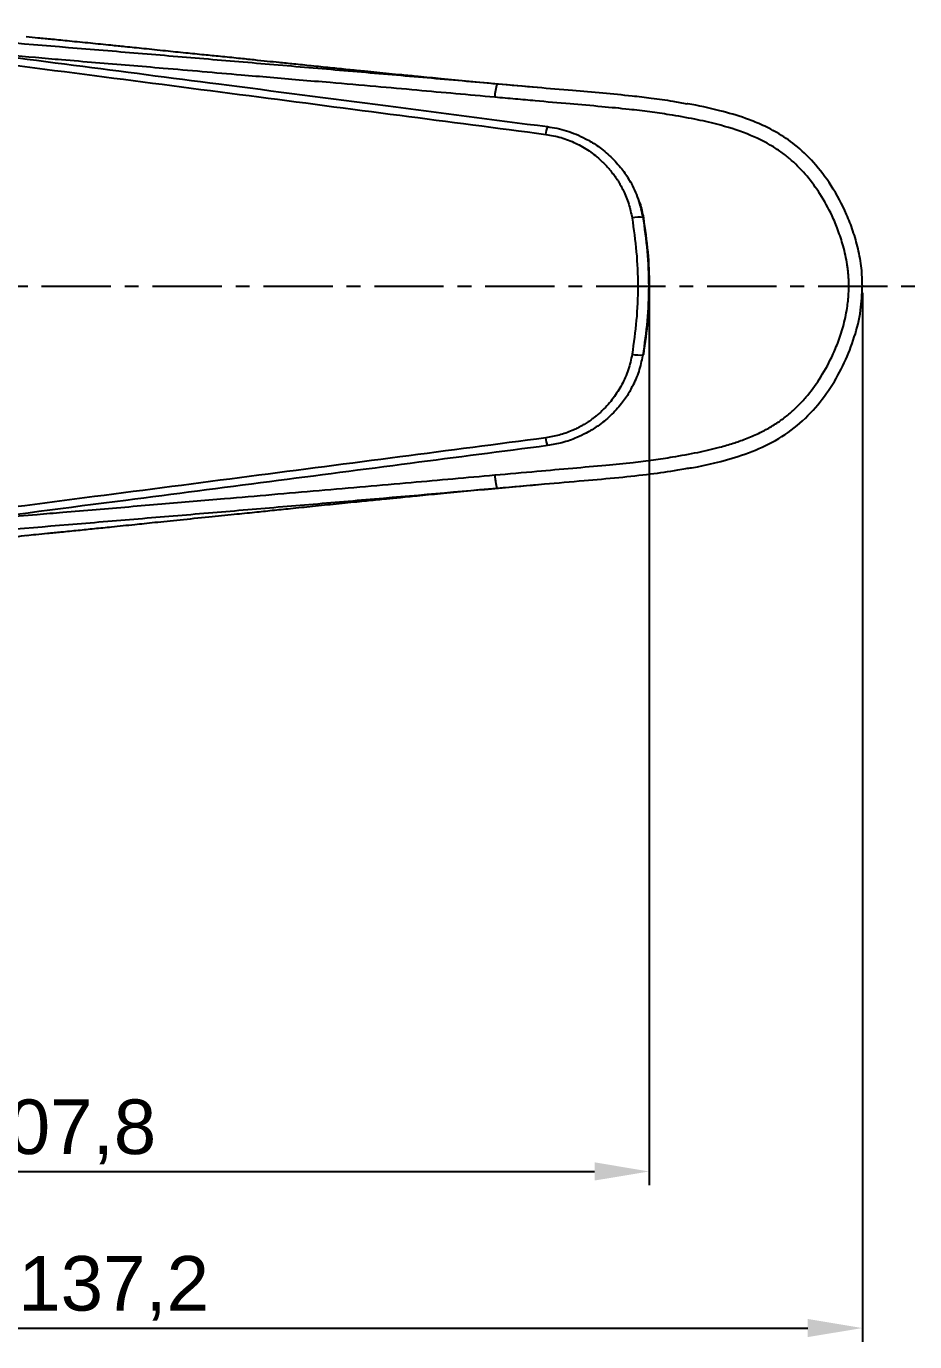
# Model space of a CAD drawing. Header units: millimetres. Extents: x 1243 to 1837, y -609 to -189.
# Drawn here: x 1437.9 to 1519.3, y -379.6 to -259.2 of the extents above; entities that cross this region are included whole.
import ezdxf

# ---------------------------------------------------------------- set-up
doc = ezdxf.new("R2010")
doc.units = ezdxf.units.MM
doc.header["$LTSCALE"] = 0.1
doc.linetypes.add('CENTERX2', pattern=[101.6, 63.5, -12.7, 12.7, -12.7])
doc.layers.get('0').update_dxf_attribs({"lineweight": 13})
doc.layers.add('CENTER', color=1, linetype='CENTERX2')
doc.layers.add('DIM', color=3, linetype='Continuous', lineweight=9)
doc.styles.get("Standard").update_dxf_attribs({"font": 'arial.ttf'})
doc.dimstyles.new('ISO-25', dxfattribs={"dimtxt": 2.5, "dimasz": 2.5, "dimexe": 1.25, "dimexo": 0.625, "dimtad": 1, "dimdec": 1, "dimtxsty": 'Standard', "dimcen": 2.5, "dimadec": 0, "dimazin": 0, "dimtfac": 1, "dimtdec": 1, "dimtmove": 0, "dimatfit": 3, "dimfxl": 0, "dimarcsym": 0})

# ---------------------------------------------------------------- blocks, each defined once
blk = doc.blocks.new('*D51')
at = {"layer": 'Defpoints', "color": 0}
for p in [(1387.17, -282.95), (1494.95, -282.95), (1494.95, -364.04)]:
    blk.add_point(p, dxfattribs=at)
at = {"layer": 'DIM', "color": 3, "linetype": 'ByBlock', "lineweight": -2}
for p, q in [((1387.17, -283.57), (1387.17, -365.29)), ((1494.95, -283.57), (1494.95, -365.29)), ((1392.17, -364.04), (1489.95, -364.04))]:
    blk.add_line(p, q, dxfattribs=at)
at = {"layer": 'DIM', "color": 3}
for points in [[(1392.17, -363.2), (1392.17, -364.87), (1387.17, -364.04)], [(1489.95, -363.2), (1489.95, -364.87), (1494.95, -364.04)]]:
    blk.add_solid(points, dxfattribs=at)
at = {"layer": 'DIM', "color": 3, "insert": (1441.06, -360.41), "char_height": 5, "attachment_point": 5}
blk.add_mtext('107,8', dxfattribs=at)
blk = doc.blocks.new('*D52')
at = {"layer": 'Defpoints', "color": 0}
for p in [(1377.32, -282.95), (1514.48, -282.95), (1514.48, -378.38)]:
    blk.add_point(p, dxfattribs=at)
at = {"layer": 'DIM', "color": 3, "linetype": 'ByBlock', "lineweight": -2}
for p, q in [((1377.32, -283.57), (1377.32, -379.63)), ((1514.48, -283.57), (1514.48, -379.63)), ((1382.32, -378.38), (1509.48, -378.38))]:
    blk.add_line(p, q, dxfattribs=at)
at = {"layer": 'DIM', "color": 3}
for points in [[(1382.32, -377.55), (1382.32, -379.21), (1377.32, -378.38)], [(1509.48, -377.55), (1509.48, -379.21), (1514.48, -378.38)]]:
    blk.add_solid(points, dxfattribs=at)
at = {"layer": 'DIM', "color": 3, "insert": (1445.9, -374.75), "char_height": 5, "attachment_point": 5}
blk.add_mtext('137,2', dxfattribs=at)

msp = doc.modelspace()

# ---------------------------------------------------------------- linework, layer by layer
at = {"color": 7, "linetype": 'Continuous', "lineweight": 25}
for p, q in [((1484.69, -264.76), (1481.15, -264.45)), ((1481.15, -301.44), (1484.69, -301.13))]:
    msp.add_line(p, q, dxfattribs=at)
at = {"color": 7, "linetype": 'Continuous', "lineweight": 25, "flags": 128}
for points in [[(1494.42, -276.69), (1494.41, -276.66), (1494.41, -276.66)], [(1494.42, -289.2), (1494.41, -289.23), (1494.41, -289.23)]]:
    msp.add_lwpolyline(points, dxfattribs=at)
at = {"color": 7, "linetype": 'Continuous', "lineweight": 25}
for centre, radius, start, end in [((1484.74, -265.73), 3.93, 160.8184, 178.7748), ((1487.43, -269.15), 1.96, 155.5784, 177.0076), ((1494.05, -279.44), 2.81, 82.5438, 103.4478), ((1494.05, -286.45), 2.81, 256.5531, 277.4537), ((1487.43, -296.74), 1.96, 182.9925, 204.4214)]:
    msp.add_arc(centre, radius, start, end, dxfattribs=at)
for points, knots in [([(1414.59, -259.84), (1419.58, -260.49), (1429.41, -261.75), (1444, -263.64), (1458.18, -265.48), (1471.96, -267.28), (1481.02, -268.46), (1485.48, -269.05)], [0, 0, 0, 0, 0.211955, 0.417932, 0.617931, 0.811955, 1, 1, 1, 1]), ([(1414.83, -259.15), (1419.44, -259.75), (1428.56, -260.93), (1442.13, -262.69), (1456.18, -264.51), (1470.65, -266.39), (1480.7, -267.7), (1485.65, -268.34)], [0, 0, 0, 0, 0.196095, 0.387983, 0.575671, 0.79105, 1, 1, 1, 1]), ([(1481.03, -264.44), (1478.89, -264.25), (1476.75, -264.07), (1472.48, -263.69), (1470.34, -263.51), (1466.06, -263.14), (1463.92, -262.96), (1459.65, -262.6), (1457.51, -262.42), (1453.24, -262.06), (1451.1, -261.88), (1446.82, -261.53), (1444.69, -261.35), (1438.28, -260.82), (1434.01, -260.46), (1429.75, -260.07)], [0, 0, 0, 0, 0.125, 0.125, 0.25, 0.25, 0.375, 0.375, 0.5, 0.5, 0.625, 0.625, 0.75, 0.75, 1, 1, 1, 1]), ([(1446.95, -261.03), (1446.52, -260.98), (1445.44, -260.87), (1443.74, -260.7), (1441.94, -260.52), (1440.35, -260.36), (1439.03, -260.23), (1438.26, -260.15), (1437.9, -260.12)], [0, 0, 0, 0, 0.135942, 0.336603, 0.546176, 0.722676, 0.873715, 1, 1, 1, 1]), ([(1480.81, -265.65), (1479.62, -265.54), (1477.24, -265.33), (1473.61, -265), (1469.77, -264.66), (1466.18, -264.35), (1462.07, -264), (1456.98, -263.57), (1450.76, -263.03), (1445.28, -262.57), (1441.37, -262.25), (1437.93, -261.95), (1434.06, -261.62), (1430.99, -261.34), (1429.52, -261.21)], [0, 0, 0, 0, 0.0696, 0.139154, 0.212338, 0.294166, 0.349219, 0.452612, 0.591806, 0.712715, 0.773503, 0.820098, 0.913867, 1, 1, 1, 1]), ([(1481.14, -264.45), (1480.24, -264.36), (1478.49, -264.2), (1476.04, -263.97), (1473.97, -263.77), (1472.38, -263.62), (1471.14, -263.5), (1470.01, -263.38), (1468.75, -263.26), (1467.33, -263.12), (1465.7, -262.95), (1464.04, -262.78), (1462.47, -262.62), (1461.12, -262.48), (1459.96, -262.36), (1458.72, -262.23), (1457.28, -262.08), (1455.7, -261.92), (1454.08, -261.76), (1452.4, -261.59), (1450.55, -261.4), (1448.69, -261.2), (1447.51, -261.08), (1446.95, -261.03)], [0, 0, 0, 0, 0.068558, 0.134072, 0.188502, 0.229443, 0.261573, 0.29345, 0.325045, 0.368603, 0.415709, 0.466703, 0.514588, 0.555414, 0.588883, 0.624854, 0.665942, 0.712197, 0.755578, 0.806996, 0.866985, 0.936507, 1, 1, 1, 1]), ([(1498.44, -266.27), (1498.01, -266.19), (1496.92, -265.99), (1495.23, -265.76), (1493.08, -265.5), (1490.68, -265.28), (1487.78, -265.03), (1484.56, -264.75), (1482.26, -264.55), (1481.03, -264.44)], [0, 0, 0, 0, 0.075048, 0.190247, 0.291461, 0.445144, 0.604331, 0.788769, 1, 1, 1, 1]), ([(1513.24, -282.95), (1513.24, -282.84), (1513.24, -282.62), (1513.23, -282.29), (1513.21, -281.95), (1513.18, -281.62), (1513.14, -281.29), (1513.07, -280.79), (1512.94, -280.1), (1512.74, -279.29), (1512.5, -278.51), (1512.18, -277.59), (1511.6, -276.21), (1510.68, -274.56), (1509.44, -272.85), (1508.28, -271.64), (1507.22, -270.78), (1505.9, -269.89), (1503.88, -268.92), (1501.43, -268.16), (1499.04, -267.63), (1496.99, -267.27), (1494.98, -266.98), (1492.92, -266.73), (1490.48, -266.5), (1487.61, -266.25), (1484.98, -266.02), (1482.68, -265.81), (1481.44, -265.7), (1480.81, -265.65)], [0, 0, 0, 0, 0.007987, 0.015995, 0.024027, 0.03209, 0.040188, 0.048326, 0.069155, 0.090667, 0.109356, 0.128263, 0.161602, 0.21765, 0.265835, 0.314878, 0.338638, 0.365142, 0.430405, 0.50105, 0.551754, 0.609102, 0.652975, 0.699496, 0.760716, 0.831737, 0.909577, 0.95374, 1, 1, 1, 1]), ([(1514.48, -282.95), (1514.47, -282.4), (1514.44, -281.25), (1514.12, -279.55), (1513.65, -277.9), (1512.89, -275.94), (1511.74, -273.8), (1510.13, -271.66), (1508.43, -270.03), (1506.77, -268.91), (1505.23, -268.14), (1503.49, -267.45), (1501.26, -266.81), (1499.46, -266.4), (1498.45, -266.25), (1498.43, -266.25)], [0, 0, 0, 0, 0.0643147, 0.1353642, 0.2024637, 0.2660845, 0.383265, 0.4878109, 0.5799675, 0.6589894, 0.7237694, 0.7821996, 0.8789493, 0.9979798, 1, 1, 1, 1]), ([(1485.65, -268.34), (1485.94, -268.39), (1486.52, -268.48), (1487.4, -268.71), (1488.28, -269.03), (1489.21, -269.47), (1490.24, -270.09), (1491.34, -270.96), (1492.3, -272), (1492.92, -272.85), (1493.18, -273.32), (1493.24, -273.43)], [0, 0, 0, 0, 0.091106, 0.186411, 0.285945, 0.385529, 0.512365, 0.666443, 0.82874, 0.961575, 1, 1, 1, 1]), ([(1485.48, -269.05), (1485.95, -269.13), (1486.9, -269.3), (1488.23, -269.83), (1489.48, -270.54), (1490.31, -271.21), (1490.84, -271.72), (1491.09, -271.98), (1491.31, -272.24), (1491.53, -272.5), (1491.72, -272.76), (1491.89, -272.99), (1492.03, -273.2), (1492.2, -273.47), (1492.39, -273.81), (1492.72, -274.45), (1493.12, -275.42), (1493.3, -276.28), (1493.39, -276.71)], [0, 0, 0, 0, 0.1206265, 0.241437, 0.3624967, 0.4838358, 0.5140187, 0.5507887, 0.5742116, 0.6021106, 0.639135, 0.6556048, 0.6757446, 0.7025656, 0.7360727, 0.7762735, 0.8880934, 1, 1, 1, 1]), ([(1494.42, -276.74), (1494.29, -276.15), (1494.02, -274.99), (1493.56, -273.88), (1493.23, -273.4), (1493.23, -273.4)], [0, 0, 0, 0, 0.5062301, 0.997502, 1, 1, 1, 1]), ([(1494, -275.11), (1494.03, -275.19), (1494.24, -275.69), (1494.34, -276.23), (1494.42, -276.69)], [0, 0, 0, 0, 0.1541912, 1, 1, 1, 1]), ([(1493.39, -276.71), (1493.54, -277.74), (1493.83, -279.8), (1493.95, -282.95), (1493.83, -286.09), (1493.54, -288.15), (1493.39, -289.18)], [0, 0, 0, 0, 0.249955, 0.499999, 0.750044, 1, 1, 1, 1]), ([(1494.4, -289.3), (1494.55, -288.25), (1494.86, -286.15), (1494.98, -282.95), (1494.86, -279.74), (1494.55, -277.64), (1494.4, -276.59)], [0, 0, 0, 0, 0.249936, 0.500001, 0.750066, 1, 1, 1, 1]), ([(1494.42, -276.69), (1494.57, -277.73), (1494.88, -279.8), (1494.99, -282.95), (1494.88, -286.09), (1494.57, -288.16), (1494.42, -289.2)], [0, 0, 0, 0, 0.251666, 0.499965, 0.748296, 1, 1, 1, 1]), ([(1480.81, -300.24), (1482.1, -300.13), (1484.48, -299.92), (1487.87, -299.62), (1490.81, -299.36), (1493.28, -299.12), (1495.31, -298.87), (1497.29, -298.57), (1499.32, -298.21), (1501.16, -297.78), (1502.62, -297.36), (1503.81, -296.94), (1504.95, -296.46), (1506.03, -295.9), (1507, -295.28), (1507.85, -294.61), (1508.62, -293.89), (1509.55, -292.88), (1510.62, -291.43), (1511.57, -289.75), (1512.16, -288.36), (1512.49, -287.43), (1512.73, -286.65), (1512.93, -285.82), (1513.08, -285.02), (1513.18, -284.29), (1513.23, -283.61), (1513.24, -283.17), (1513.24, -282.95)], [0, 0, 0, 0, 0.094382, 0.174204, 0.248534, 0.309228, 0.355046, 0.398372, 0.455224, 0.505327, 0.536502, 0.565507, 0.597146, 0.626728, 0.654038, 0.680569, 0.705473, 0.730638, 0.779905, 0.836516, 0.870235, 0.889344, 0.908253, 0.930019, 0.951086, 0.967522, 0.983813, 1, 1, 1, 1]), ([(1498.31, -299.65), (1498.49, -299.63), (1500.1, -299.39), (1502.58, -298.78), (1505.65, -297.62), (1508.02, -296.23), (1510.01, -294.38), (1511.61, -292.27), (1512.88, -290.01), (1513.79, -287.63), (1514.39, -285.27), (1514.45, -283.69), (1514.47, -282.94)], [0, 0, 0, 0, 0.020848, 0.191833, 0.298742, 0.406069, 0.511942, 0.615034, 0.715807, 0.814987, 0.913096, 1, 1, 1, 1]), ([(1493.39, -289.18), (1493.29, -289.66), (1493.08, -290.63), (1492.48, -291.99), (1491.69, -293.24), (1490.95, -294.07), (1490.4, -294.59), (1490.13, -294.82), (1489.86, -295.03), (1489.59, -295.23), (1489.33, -295.41), (1489.09, -295.56), (1488.89, -295.68), (1488.62, -295.83), (1488.29, -296), (1487.66, -296.29), (1486.72, -296.63), (1485.89, -296.77), (1485.48, -296.84)], [0, 0, 0, 0, 0.125799, 0.251479, 0.376981, 0.502256, 0.533087, 0.570451, 0.593652, 0.6213, 0.657133, 0.673027, 0.692332, 0.717958, 0.749897, 0.788139, 0.894137, 1, 1, 1, 1]), ([(1493.3, -292.32), (1493.37, -292.2), (1493.71, -291.66), (1494.11, -290.6), (1494.32, -289.63), (1494.42, -289.15)], [0, 0, 0, 0, 0.122567, 0.56854, 1, 1, 1, 1]), ([(1493.33, -292.3), (1493.26, -292.43), (1493, -292.93), (1492.38, -293.79), (1491.43, -294.84), (1490.34, -295.73), (1489.28, -296.38), (1488.19, -296.9), (1487.01, -297.32), (1486.09, -297.47), (1485.65, -297.55)], [0, 0, 0, 0, 0.046767, 0.174623, 0.328349, 0.487106, 0.615323, 0.712985, 0.861428, 1, 1, 1, 1]), ([(1485.48, -296.84), (1481.02, -297.43), (1471.96, -298.61), (1458.18, -300.41), (1444, -302.25), (1429.41, -304.14), (1419.58, -305.4), (1414.59, -306.05)], [0, 0, 0, 0, 0.188045, 0.382069, 0.582068, 0.788045, 1, 1, 1, 1]), ([(1485.65, -297.55), (1481.46, -298.1), (1472.96, -299.2), (1460.08, -300.88), (1446.09, -302.69), (1430.96, -304.65), (1420.25, -306.04), (1414.83, -306.74)], [0, 0, 0, 0, 0.176989, 0.35852, 0.54461, 0.769401, 1, 1, 1, 1]), ([(1481.03, -301.45), (1482.47, -301.32), (1485.12, -301.09), (1488.84, -300.77), (1492.09, -300.49), (1494.95, -300.17), (1497, -299.9), (1498.07, -299.69), (1498.32, -299.64)], [0, 0, 0, 0, 0.249991, 0.459183, 0.643538, 0.811259, 0.955782, 1, 1, 1, 1]), ([(1429.52, -304.69), (1430.5, -304.6), (1432.52, -304.41), (1435.64, -304.13), (1438.57, -303.88), (1441.48, -303.64), (1445.28, -303.32), (1450.22, -302.9), (1457.03, -302.32), (1463.25, -301.79), (1468.95, -301.3), (1473.03, -300.94), (1476.98, -300.59), (1479.53, -300.36), (1480.81, -300.24)], [0, 0, 0, 0, 0.057296, 0.118195, 0.182699, 0.228619, 0.288307, 0.405393, 0.517578, 0.686457, 0.769192, 0.850679, 0.925369, 1, 1, 1, 1]), ([(1480.81, -300.24), (1480.82, -300.38), (1480.84, -300.53), (1480.88, -300.82), (1480.9, -300.96), (1480.94, -301.19), (1480.96, -301.29), (1481, -301.42), (1481.01, -301.45), (1481.03, -301.45)], [0, 0, 0, 0, 0.25, 0.25, 0.5, 0.5, 0.75, 0.75, 1, 1, 1, 1]), ([(1429.75, -305.82), (1434.01, -305.43), (1438.28, -305.07), (1444.69, -304.54), (1446.82, -304.36), (1451.1, -304.01), (1453.24, -303.83), (1457.51, -303.47), (1459.65, -303.29), (1463.92, -302.93), (1466.06, -302.75), (1472.48, -302.2), (1476.75, -301.82), (1481.03, -301.45)], [0, 0, 0, 0, 0.25, 0.25, 0.375, 0.375, 0.5, 0.5, 0.625, 0.625, 0.75, 0.75, 1, 1, 1, 1]), ([(1446.76, -304.88), (1447.1, -304.85), (1447.88, -304.77), (1449.67, -304.58), (1451.97, -304.35), (1454.53, -304.09), (1456.83, -303.85), (1458.76, -303.66), (1460.43, -303.48), (1462.2, -303.3), (1464.16, -303.1), (1466.27, -302.88), (1468.27, -302.68), (1469.79, -302.53), (1471.01, -302.41), (1472.32, -302.28), (1474.06, -302.11), (1476.22, -301.9), (1478.62, -301.68), (1480.3, -301.52), (1481.14, -301.45)], [0, 0, 0, 0, 0.052084, 0.118822, 0.189287, 0.262977, 0.328206, 0.382848, 0.431108, 0.481176, 0.540018, 0.603318, 0.664697, 0.712306, 0.734979, 0.769258, 0.815327, 0.871427, 0.935479, 1, 1, 1, 1]), ([(1431.2, -307.89), (1431.57, -307.65), (1432.37, -307.14), (1433.88, -306.53), (1435.76, -306.03), (1437.25, -305.85), (1438.04, -305.76)], [0, 0, 0, 0, 0.200464, 0.433163, 0.699302, 1, 1, 1, 1]), ([(1437.9, -305.78), (1438.19, -305.75), (1438.83, -305.68), (1439.9, -305.58), (1441.18, -305.45), (1442.61, -305.31), (1444.15, -305.15), (1445.52, -305.01), (1446.41, -304.92), (1446.76, -304.88)], [0, 0, 0, 0, 0.106797, 0.232726, 0.378195, 0.551382, 0.716895, 0.888884, 1, 1, 1, 1])]:
    msp.add_open_spline(points, degree=3, knots=knots, dxfattribs=at)
at = {"layer": 'CENTER'}
msp.add_line((1368.18, -282.95), (1519.28, -282.95), dxfattribs=at)

# ---------------------------------------------------------------- dimensions: what is measured, and where the dimension line sits
at = {"layer": 'DIM', "color": 7}
for base, p1, p2, picture, middle in [((1514.48, -378.38), (1377.32, -282.95), (1514.48, -282.95), '*D52', (1445.9, -374.75)), ((1494.95, -364.04), (1387.17, -282.95), (1494.95, -282.95), '*D51', (1441.06, -360.41))]:
    dim = msp.add_linear_dim(base=base, p1=p1, p2=p2, dimstyle='ISO-25', override={"dimtxt": 5, "dimasz": 5, "dimcen": 5, "dimclrd": 3, "dimclre": 3, "dimclrt": 3, "dimfxl": 1.25, "dimarcsym": 1}, dxfattribs=at)
    dim.commit()
    dim.dimension.update_dxf_attribs({"geometry": picture, "text_midpoint": middle})

doc.saveas('drawing.dxf')
